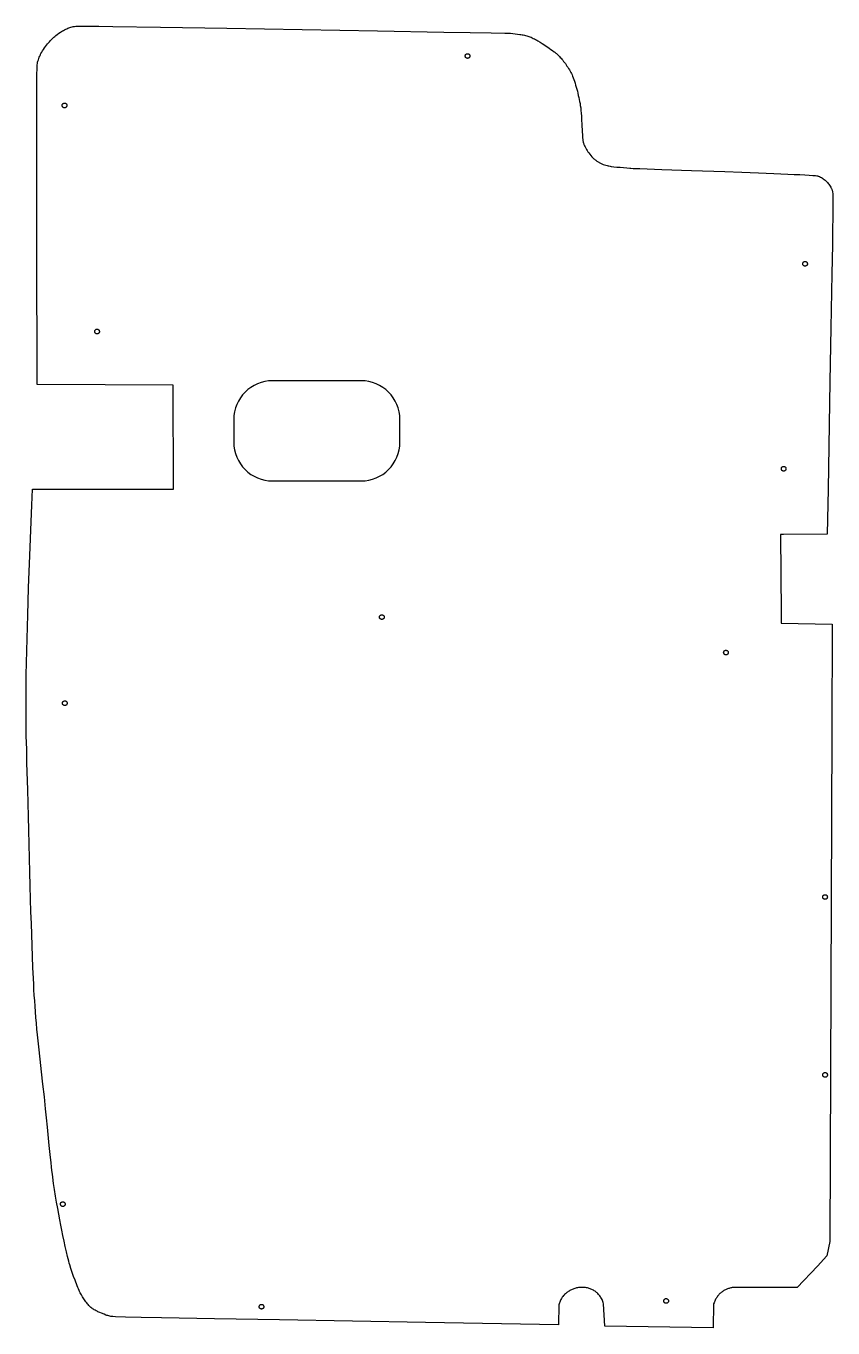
# Model space of a CAD drawing. Extents: x 573 to 5238, y 576 to 6638.
# Drawn here: x 4554 to 5238, y 2790 to 3894 of the extents above; entities that cross this region are included whole.
import ezdxf

# ---------------------------------------------------------------- set-up
doc = ezdxf.new("R2010")
doc.units = 0
doc.layers.add('Default Layer', color=1, linetype='CONTINUOUS')

msp = doc.modelspace()

# ---------------------------------------------------------------- linework, layer by layer
at = {"layer": 'Default Layer'}
for points in [[(5154.3, 2824), (5153.6, 2824), (5152.9, 2823.9), (5152.2, 2823.8), (5151.6, 2823.7), (5150.9, 2823.5), (5150.2, 2823.3), (5149.6, 2823.1), (5148.9, 2822.9), (5148.3, 2822.6), (5147.7, 2822.4), (5147, 2822.1), (5146.4, 2821.7), (5145.8, 2821.4), (5145.2, 2821), (5144.6, 2820.6), (5144.1, 2820.2), (5143.5, 2819.7), (5142.9, 2819.3), (5142.4, 2818.8), (5141.9, 2818.3), (5141.4, 2817.7), (5140.9, 2817.1), (5140.4, 2816.6), (5140, 2815.9), (5139.5, 2815.3), (5139.1, 2814.7), (5138.7, 2814), (5138.4, 2813.3), (5138, 2812.5), (5137.7, 2811.8), (5137.4, 2811), (5137.1, 2810.2), (5136.7, 2789.7), (5044.7, 2791.3), (5043.8, 2810.3), (5043.5, 2811.2), (5043.1, 2812.2), (5042.8, 2813), (5042.4, 2813.9), (5042, 2814.7), (5041.5, 2815.5), (5041, 2816.2), (5040.5, 2816.9), (5040, 2817.6), (5039.5, 2818.2), (5038.9, 2818.8), (5038.3, 2819.4), (5037.7, 2819.9), (5037.1, 2820.4), (5036.5, 2820.9), (5035.8, 2821.3), (5035.1, 2821.7), (5034.4, 2822.1), (5033.7, 2822.4), (5033, 2822.7), (5032.3, 2823), (5031.6, 2823.2), (5030.8, 2823.5), (5030.1, 2823.6), (5029.3, 2823.8), (5028.5, 2823.9), (5027.8, 2824), (5027, 2824.1), (5026.2, 2824.1), (5025.5, 2824.1), (5024.7, 2824.1), (5023.9, 2824.1), (5023.1, 2824), (5022.4, 2823.9), (5021.6, 2823.7), (5020.8, 2823.6), (5020.1, 2823.4), (5019.3, 2823.2), (5018.6, 2823), (5017.9, 2822.7), (5017.1, 2822.4), (5016.4, 2822.1), (5015.7, 2821.8), (5015, 2821.4), (5014.4, 2821), (5013.7, 2820.6), (5013.1, 2820.2), (5012.5, 2819.7), (5011.9, 2819.2), (5011.3, 2818.7), (5010.7, 2818.2), (5010.2, 2817.6), (5009.7, 2817.1), (5009.2, 2816.5), (5008.7, 2815.9), (5008.3, 2815.2), (5007.9, 2814.6), (5007.5, 2813.9), (5007.1, 2813.2), (5006.8, 2812.5), (5006.5, 2811.7), (5006.3, 2811), (5006, 2810.2), (5005.9, 2809.4), (5005.6, 2792.3), (4892.6, 2794.3), (4768.9, 2796.5), (4713.7, 2797.5), (4668.7, 2798.4), (4651.4, 2798.7), (4638.2, 2799), (4629.8, 2799.2), (4627.5, 2799.3), (4626.6, 2799.3), (4625.7, 2799.5), (4624.9, 2799.7), (4624.1, 2799.9), (4623.3, 2800.2), (4622.4, 2800.4), (4621.6, 2800.7), (4620, 2801.4), (4617.9, 2802.2), (4616.4, 2802.8), (4614.9, 2803.5), (4614.1, 2803.9), (4613.3, 2804.3), (4612.5, 2804.7), (4611.7, 2805.1), (4611, 2805.6), (4610.2, 2806), (4609.6, 2806.5), (4608.9, 2807), (4608.3, 2807.6), (4607.7, 2808.2), (4607.1, 2808.8), (4606.5, 2809.5), (4605.9, 2810.2), (4605.3, 2811), (4604.7, 2811.8), (4604.1, 2812.6), (4603.5, 2813.5), (4602.9, 2814.3), (4602.4, 2815.2), (4601.8, 2816.1), (4600.8, 2817.9), (4599.8, 2819.6), (4599.3, 2820.6), (4598.8, 2821.6), (4598.3, 2822.8), (4597.7, 2824.1), (4597.2, 2825.5), (4596.6, 2827), (4596, 2828.5), (4595.4, 2830.1), (4594.2, 2833.4), (4593, 2836.7), (4592, 2840), (4591, 2843.1), (4590.5, 2844.7), (4590.1, 2846.4), (4589.6, 2848.3), (4589.1, 2850.2), (4588.1, 2854.4), (4587.1, 2858.8), (4586.1, 2863.3), (4585.1, 2868), (4584.2, 2872.5), (4583.3, 2876.9), (4582.5, 2881.3), (4581.6, 2886.1), (4580.7, 2891.1), (4579.8, 2896.3), (4578.9, 2901.6), (4578, 2907), (4577.2, 2912.3), (4576.5, 2917.5), (4576.2, 2920.2), (4575.8, 2923.1), (4575.4, 2926.2), (4575.1, 2929.6), (4574.3, 2936.7), (4573.6, 2944.3), (4572, 2960.1), (4571.2, 2967.9), (4570.5, 2975.4), (4569.4, 2985.8), (4568.2, 2996.3), (4567, 3006.9), (4565.8, 3017.5), (4564.6, 3028), (4564.1, 3033.1), (4563.6, 3038.2), (4563.1, 3043.2), (4562.6, 3048.2), (4562.2, 3053), (4561.8, 3057.8), (4561.5, 3062.5), (4561.2, 3067.1), (4560.9, 3071.8), (4560.6, 3076.5), (4560.4, 3081.2), (4560.2, 3085.9), (4559.7, 3095.3), (4559.4, 3104.6), (4559, 3114), (4558.4, 3132.8), (4558, 3142.6), (4557.7, 3153.3), (4557.4, 3164.5), (4557.1, 3176.1), (4556.5, 3200), (4556.2, 3211.8), (4555.9, 3223.3), (4555.6, 3234.6), (4555.3, 3246.1), (4554.6, 3269), (4554.4, 3280.4), (4554.1, 3291.5), (4554, 3297), (4553.9, 3302.4), (4553.9, 3307.6), (4553.9, 3312.8), (4553.9, 3317.9), (4553.9, 3323), (4553.9, 3328.1), (4554, 3333.3), (4554.1, 3343.5), (4554.3, 3353.7), (4554.5, 3363.9), (4554.7, 3374.1), (4555.3, 3394.5), (4555.6, 3405.5), (4556, 3417.7), (4556.5, 3430.9), (4557.1, 3444.7), (4558.2, 3473.3), (4558.8, 3487.5), (4559.3, 3501.1), (4678.8, 3501.1), (4678.6, 3589.2), (4563.2, 3589.6), (4563.2, 3627.1), (4563.1, 3669.7), (4563.1, 3757.9), (4563, 3797.4), (4563.1, 3829.8), (4563.1, 3842.3), (4563.1, 3851.9), (4563.2, 3858.1), (4563.2, 3859.9), (4563.3, 3860.7), (4563.5, 3861.8), (4563.7, 3862.9), (4564, 3864), (4564.3, 3865.1), (4564.7, 3866.1), (4565.1, 3867.2), (4565.5, 3868.2), (4566, 3869.3), (4566.2, 3869.8), (4566.5, 3870.3), (4567.2, 3871.5), (4567.9, 3872.7), (4568.7, 3873.9), (4569.6, 3875.1), (4570.4, 3876.3), (4571.3, 3877.4), (4572.1, 3878.5), (4572.9, 3879.4), (4573.7, 3880.4), (4574.6, 3881.4), (4575.4, 3882.3), (4576.4, 3883.2), (4577.3, 3884.1), (4578.2, 3884.9), (4579.2, 3885.7), (4580.4, 3886.5), (4581.7, 3887.5), (4583.2, 3888.5), (4584, 3889), (4584.9, 3889.5), (4585.7, 3890), (4586.6, 3890.5), (4587.5, 3890.9), (4588.4, 3891.4), (4589.3, 3891.8), (4590.2, 3892.2), (4591.1, 3892.5), (4592, 3892.8), (4592.9, 3893), (4593.9, 3893.2), (4594.9, 3893.3), (4596, 3893.5), (4597.1, 3893.5), (4598.3, 3893.6), (4599.5, 3893.6), (4600.8, 3893.7), (4603.3, 3893.7), (4605.8, 3893.6), (4608.3, 3893.6), (4610.8, 3893.6), (4615.7, 3893.6), (4627.6, 3893.4), (4668, 3892.8), (4724.1, 3891.8), (4788.1, 3890.8), (4852.1, 3889.6), (4908.1, 3888.6), (4930.7, 3888.2), (4948.3, 3887.9), (4960, 3887.6), (4963.3, 3887.5), (4964.8, 3887.5), (4968.7, 3887.1), (4970.7, 3886.9), (4972.7, 3886.6), (4973.6, 3886.5), (4974.6, 3886.3), (4975.6, 3886.1), (4976.6, 3885.9), (4977.5, 3885.7), (4978.5, 3885.4), (4979.4, 3885.1), (4980.3, 3884.8), (4981.3, 3884.5), (4982.2, 3884.1), (4983.2, 3883.6), (4984.1, 3883.2), (4985.1, 3882.7), (4986, 3882.2), (4987, 3881.6), (4987.9, 3881.1), (4989.8, 3880), (4991.5, 3878.9), (4994.7, 3876.8), (4997.6, 3874.9), (4999, 3873.9), (5000.5, 3873), (5001.8, 3871.9), (5002.5, 3871.4), (5003.2, 3870.8), (5003.9, 3870.3), (5004.5, 3869.7), (5005.1, 3869.1), (5005.7, 3868.5), (5006.4, 3867.9), (5007, 3867.1), (5007.7, 3866.4), (5008.4, 3865.5), (5009.1, 3864.7), (5009.8, 3863.7), (5010.6, 3862.8), (5011.3, 3861.8), (5012, 3860.8), (5012.7, 3859.7), (5013.4, 3858.7), (5014.1, 3857.6), (5014.7, 3856.6), (5015.3, 3855.5), (5015.9, 3854.4), (5016.4, 3853.4), (5017, 3852.3), (5017.5, 3851.1), (5018, 3849.7), (5018.5, 3848.3), (5019, 3846.8), (5019.5, 3845.2), (5020, 3843.6), (5020.5, 3841.9), (5021, 3840.2), (5021.5, 3838.4), (5021.9, 3836.7), (5022.3, 3834.9), (5022.7, 3833.1), (5023.1, 3831.4), (5023.4, 3829.7), (5023.8, 3828.1), (5023.9, 3827.2), (5024, 3826.3), (5024.3, 3824.3), (5024.5, 3822.1), (5024.7, 3819.8), (5024.9, 3817.3), (5025.1, 3814.8), (5025.3, 3809.7), (5025.6, 3804.9), (5025.8, 3800.7), (5025.9, 3799), (5026.1, 3797.5), (5026.2, 3796.4), (5026.3, 3795.9), (5026.3, 3795.6), (5026.5, 3795), (5026.7, 3794.5), (5027.1, 3793.3), (5027.5, 3792.2), (5028, 3791.2), (5028.6, 3790.1), (5029.2, 3789.1), (5029.8, 3788.1), (5030.4, 3787.1), (5031.2, 3786.1), (5032, 3785), (5033, 3783.9), (5033.9, 3782.8), (5035, 3781.7), (5035.5, 3781.2), (5036, 3780.7), (5036.5, 3780.3), (5037.1, 3779.9), (5037.6, 3779.5), (5038.1, 3779.1), (5038.6, 3778.8), (5039.1, 3778.5), (5039.6, 3778.2), (5040.1, 3777.9), (5040.6, 3777.6), (5041.2, 3777.3), (5042.3, 3776.9), (5043.4, 3776.4), (5044.5, 3776), (5045.7, 3775.7), (5046.8, 3775.4), (5047.5, 3775.2), (5048.3, 3775.1), (5049.2, 3774.9), (5050.2, 3774.7), (5052.5, 3774.4), (5055.1, 3774.1), (5057.9, 3773.9), (5060.7, 3773.6), (5063.4, 3773.3), (5065.9, 3773.1), (5066.9, 3773.1), (5068.7, 3773), (5074.4, 3772.8), (5093, 3772.1), (5118.2, 3771.3), (5146.6, 3770.3), (5161.1, 3769.8), (5175, 3769.2), (5188.2, 3768.7), (5200, 3768.2), (5205.3, 3767.9), (5210.1, 3767.7), (5214.4, 3767.5), (5218.1, 3767.2), (5221.2, 3767), (5223.5, 3766.8), (5224.5, 3766.7), (5225.2, 3766.6), (5225.7, 3766.5), (5226, 3766.4), (5226.9, 3766), (5227.7, 3765.6), (5228.5, 3765.1), (5229.3, 3764.6), (5230.1, 3764.1), (5230.9, 3763.5), (5231.6, 3762.9), (5232.3, 3762.3), (5233, 3761.6), (5233.7, 3760.9), (5234.3, 3760.2), (5234.9, 3759.5), (5235.4, 3758.7), (5236, 3757.9), (5236.4, 3757.1), (5236.9, 3756.3), (5237, 3755.9), (5237.2, 3755.4), (5237.4, 3755), (5237.5, 3754.5), (5237.7, 3754.1), (5237.8, 3753.6), (5238, 3752.7), (5238.1, 3751.7), (5238.2, 3750.7), (5238.3, 3749.7), (5238.3, 3748.6), (5238.3, 3747.6), (5238.3, 3746.5), (5238.2, 3744.4), (5238.2, 3742.4), (5238.2, 3741.3), (5238.2, 3740.3), (5238.2, 3738.4), (5238.2, 3736.5), (5238.2, 3732.6), (5238, 3720.4), (5237.8, 3708.1), (5237.4, 3683.6), (5236.5, 3637.9), (5235.7, 3592.3), (5234.1, 3500.9), (5233.4, 3462.7), (5196.4, 3462.4), (5193.9, 3462.4), (5194.3, 3395.4), (5194.3, 3388.4), (5194.3, 3387.3), (5194.4, 3387.3), (5237.6, 3386.6), (5237.2, 3295.4), (5235.5, 2862.9), (5233.1, 2851), (5225.2, 2842.2), (5208, 2824), (5156.1, 2824), (5154.3, 2824)], [(4930.4, 3868.2), (4930.3, 3868), (4930.3, 3867.8), (4930.3, 3867.7), (4930.2, 3867.5), (4930.1, 3867.3), (4930, 3867.1), (4929.9, 3867), (4929.8, 3866.8), (4929.6, 3866.7), (4929.5, 3866.6), (4929.3, 3866.5), (4929.1, 3866.4), (4928.9, 3866.3), (4928.8, 3866.3), (4928.6, 3866.3), (4928.4, 3866.2), (4928.1, 3866.3), (4927.9, 3866.3), (4927.8, 3866.3), (4927.6, 3866.4), (4927.4, 3866.5), (4927.2, 3866.6), (4927.1, 3866.7), (4926.9, 3866.8), (4926.8, 3867), (4926.7, 3867.1), (4926.6, 3867.3), (4926.5, 3867.5), (4926.4, 3867.7), (4926.4, 3867.8), (4926.4, 3868), (4926.4, 3868.2), (4926.4, 3868.4), (4926.4, 3868.6), (4926.4, 3868.8), (4926.5, 3869), (4926.6, 3869.2), (4926.7, 3869.4), (4926.8, 3869.5), (4926.9, 3869.7), (4927.1, 3869.8), (4927.2, 3869.9), (4927.4, 3870), (4927.6, 3870.1), (4927.8, 3870.2), (4927.9, 3870.2), (4928.1, 3870.2), (4928.4, 3870.2), (4928.6, 3870.2), (4928.8, 3870.2), (4928.9, 3870.2), (4929.1, 3870.1), (4929.3, 3870), (4929.5, 3869.9), (4929.6, 3869.8), (4929.8, 3869.7), (4929.9, 3869.5), (4930, 3869.4), (4930.1, 3869.2), (4930.2, 3869), (4930.3, 3868.8), (4930.3, 3868.6), (4930.3, 3868.4), (4930.4, 3868.2)], [(4588.5, 3826.4), (4588.5, 3826.2), (4588.5, 3826), (4588.4, 3825.8), (4588.4, 3825.6), (4588.3, 3825.4), (4588.2, 3825.2), (4588.1, 3825.1), (4587.9, 3824.9), (4587.8, 3824.8), (4587.6, 3824.7), (4587.5, 3824.6), (4587.3, 3824.5), (4587.1, 3824.4), (4586.9, 3824.4), (4586.7, 3824.4), (4586.5, 3824.4), (4586.3, 3824.4), (4586.1, 3824.4), (4585.9, 3824.4), (4585.7, 3824.5), (4585.6, 3824.6), (4585.4, 3824.7), (4585.2, 3824.8), (4585.1, 3824.9), (4585, 3825.1), (4584.9, 3825.2), (4584.8, 3825.4), (4584.7, 3825.6), (4584.6, 3825.8), (4584.6, 3826), (4584.5, 3826.2), (4584.5, 3826.4), (4584.5, 3826.6), (4584.6, 3826.8), (4584.6, 3827), (4584.7, 3827.1), (4584.8, 3827.3), (4584.9, 3827.5), (4585, 3827.6), (4585.1, 3827.8), (4585.2, 3827.9), (4585.4, 3828), (4585.6, 3828.1), (4585.7, 3828.2), (4585.9, 3828.3), (4586.1, 3828.3), (4586.3, 3828.3), (4586.5, 3828.4), (4586.7, 3828.3), (4586.9, 3828.3), (4587.1, 3828.3), (4587.3, 3828.2), (4587.5, 3828.1), (4587.6, 3828), (4587.8, 3827.9), (4587.9, 3827.8), (4588.1, 3827.6), (4588.2, 3827.5), (4588.3, 3827.3), (4588.4, 3827.1), (4588.4, 3827), (4588.5, 3826.8), (4588.5, 3826.6), (4588.5, 3826.4)], [(5216.6, 3692), (5216.6, 3691.8), (5216.6, 3691.6), (5216.5, 3691.4), (5216.5, 3691.3), (5216.4, 3691.1), (5216.3, 3690.9), (5216.2, 3690.8), (5216, 3690.6), (5215.9, 3690.5), (5215.7, 3690.4), (5215.6, 3690.3), (5215.4, 3690.2), (5215.2, 3690.1), (5215, 3690.1), (5214.8, 3690), (5214.6, 3690), (5214.4, 3690), (5214.2, 3690.1), (5214, 3690.1), (5213.8, 3690.2), (5213.7, 3690.3), (5213.5, 3690.4), (5213.3, 3690.5), (5213.2, 3690.6), (5213.1, 3690.8), (5213, 3690.9), (5212.9, 3691.1), (5212.8, 3691.3), (5212.7, 3691.4), (5212.7, 3691.6), (5212.6, 3691.8), (5212.6, 3692), (5212.6, 3692.2), (5212.7, 3692.4), (5212.7, 3692.6), (5212.8, 3692.8), (5212.9, 3693), (5213, 3693.2), (5213.1, 3693.3), (5213.2, 3693.4), (5213.3, 3693.6), (5213.5, 3693.7), (5213.7, 3693.8), (5213.8, 3693.9), (5214, 3693.9), (5214.2, 3694), (5214.4, 3694), (5214.6, 3694), (5214.8, 3694), (5215, 3694), (5215.2, 3693.9), (5215.4, 3693.9), (5215.6, 3693.8), (5215.7, 3693.7), (5215.9, 3693.6), (5216, 3693.4), (5216.2, 3693.3), (5216.3, 3693.2), (5216.4, 3693), (5216.5, 3692.8), (5216.5, 3692.6), (5216.6, 3692.4), (5216.6, 3692.2), (5216.6, 3692)], [(4616.1, 3634.6), (4616.1, 3634.4), (4616.1, 3634.2), (4616, 3634), (4615.9, 3633.9), (4615.9, 3633.7), (4615.8, 3633.5), (4615.6, 3633.4), (4615.5, 3633.2), (4615.4, 3633.1), (4615.2, 3633), (4615.1, 3632.9), (4614.9, 3632.8), (4614.7, 3632.7), (4614.5, 3632.7), (4614.3, 3632.7), (4614.1, 3632.6), (4613.9, 3632.7), (4613.7, 3632.7), (4613.5, 3632.7), (4613.3, 3632.8), (4613.1, 3632.9), (4613, 3633), (4612.8, 3633.1), (4612.7, 3633.2), (4612.6, 3633.4), (4612.4, 3633.5), (4612.3, 3633.7), (4612.3, 3633.9), (4612.2, 3634), (4612.1, 3634.2), (4612.1, 3634.4), (4612.1, 3634.6), (4612.1, 3634.8), (4612.1, 3635), (4612.2, 3635.2), (4612.3, 3635.4), (4612.3, 3635.6), (4612.4, 3635.8), (4612.6, 3635.9), (4612.7, 3636.1), (4612.8, 3636.2), (4613, 3636.3), (4613.1, 3636.4), (4613.3, 3636.5), (4613.5, 3636.6), (4613.7, 3636.6), (4613.9, 3636.6), (4614.1, 3636.6), (4614.3, 3636.6), (4614.5, 3636.6), (4614.7, 3636.6), (4614.9, 3636.5), (4615.1, 3636.4), (4615.2, 3636.3), (4615.4, 3636.2), (4615.5, 3636.1), (4615.6, 3635.9), (4615.8, 3635.8), (4615.9, 3635.6), (4615.9, 3635.4), (4616, 3635.2), (4616.1, 3635), (4616.1, 3634.8), (4616.1, 3634.6)], [(5198.5, 3518.2), (5198.4, 3518), (5198.4, 3517.8), (5198.4, 3517.6), (5198.3, 3517.4), (5198.2, 3517.3), (5198.1, 3517.1), (5198, 3516.9), (5197.9, 3516.8), (5197.7, 3516.7), (5197.6, 3516.6), (5197.4, 3516.5), (5197.2, 3516.4), (5197, 3516.3), (5196.9, 3516.2), (5196.7, 3516.2), (5196.5, 3516.2), (5196.2, 3516.2), (5196, 3516.2), (5195.9, 3516.3), (5195.7, 3516.4), (5195.5, 3516.5), (5195.3, 3516.6), (5195.2, 3516.7), (5195, 3516.8), (5194.9, 3516.9), (5194.8, 3517.1), (5194.7, 3517.3), (5194.6, 3517.4), (5194.5, 3517.6), (5194.5, 3517.8), (5194.5, 3518), (5194.5, 3518.2), (5194.5, 3518.4), (5194.5, 3518.6), (5194.5, 3518.8), (5194.6, 3519), (5194.7, 3519.2), (5194.8, 3519.3), (5194.9, 3519.5), (5195, 3519.6), (5195.2, 3519.8), (5195.3, 3519.9), (5195.5, 3520), (5195.7, 3520.1), (5195.9, 3520.1), (5196, 3520.2), (5196.2, 3520.2), (5196.5, 3520.2), (5196.7, 3520.2), (5196.9, 3520.2), (5197, 3520.1), (5197.2, 3520.1), (5197.4, 3520), (5197.6, 3519.9), (5197.7, 3519.8), (5197.9, 3519.6), (5198, 3519.5), (5198.1, 3519.3), (5198.2, 3519.2), (5198.3, 3519), (5198.4, 3518.8), (5198.4, 3518.6), (5198.4, 3518.4), (5198.5, 3518.2)], [(4857.7, 3392.5), (4857.7, 3392.3), (4857.6, 3392.1), (4857.6, 3391.9), (4857.5, 3391.7), (4857.4, 3391.5), (4857.3, 3391.4), (4857.2, 3391.2), (4857.1, 3391.1), (4856.9, 3390.9), (4856.8, 3390.8), (4856.6, 3390.7), (4856.4, 3390.6), (4856.3, 3390.6), (4856.1, 3390.5), (4855.9, 3390.5), (4855.7, 3390.5), (4855.5, 3390.5), (4855.3, 3390.5), (4855.1, 3390.6), (4854.9, 3390.6), (4854.7, 3390.7), (4854.5, 3390.8), (4854.4, 3390.9), (4854.2, 3391.1), (4854.1, 3391.2), (4854, 3391.4), (4853.9, 3391.5), (4853.8, 3391.7), (4853.8, 3391.9), (4853.7, 3392.1), (4853.7, 3392.3), (4853.7, 3392.5), (4853.7, 3392.7), (4853.7, 3392.9), (4853.8, 3393.1), (4853.8, 3393.3), (4853.9, 3393.4), (4854, 3393.6), (4854.1, 3393.8), (4854.2, 3393.9), (4854.4, 3394), (4854.5, 3394.1), (4854.7, 3394.2), (4854.9, 3394.3), (4855.1, 3394.4), (4855.3, 3394.4), (4855.5, 3394.5), (4855.7, 3394.5), (4855.9, 3394.5), (4856.1, 3394.4), (4856.3, 3394.4), (4856.4, 3394.3), (4856.6, 3394.2), (4856.8, 3394.1), (4856.9, 3394), (4857.1, 3393.9), (4857.2, 3393.8), (4857.3, 3393.6), (4857.4, 3393.4), (4857.5, 3393.3), (4857.6, 3393.1), (4857.6, 3392.9), (4857.7, 3392.7), (4857.7, 3392.5)], [(5149.5, 3362.4), (5149.5, 3362.2), (5149.5, 3362), (5149.4, 3361.8), (5149.4, 3361.6), (5149.3, 3361.5), (5149.2, 3361.3), (5149.1, 3361.1), (5148.9, 3361), (5148.8, 3360.9), (5148.6, 3360.8), (5148.5, 3360.7), (5148.3, 3360.6), (5148.1, 3360.5), (5147.9, 3360.5), (5147.7, 3360.4), (5147.5, 3360.4), (5147.3, 3360.4), (5147.1, 3360.5), (5146.9, 3360.5), (5146.7, 3360.6), (5146.6, 3360.7), (5146.4, 3360.8), (5146.2, 3360.9), (5146.1, 3361), (5146, 3361.1), (5145.9, 3361.3), (5145.8, 3361.5), (5145.7, 3361.6), (5145.6, 3361.8), (5145.6, 3362), (5145.5, 3362.2), (5145.5, 3362.4), (5145.5, 3362.6), (5145.6, 3362.8), (5145.6, 3363), (5145.7, 3363.2), (5145.8, 3363.4), (5145.9, 3363.5), (5146, 3363.7), (5146.1, 3363.8), (5146.2, 3364), (5146.4, 3364.1), (5146.6, 3364.2), (5146.7, 3364.3), (5146.9, 3364.3), (5147.1, 3364.4), (5147.3, 3364.4), (5147.5, 3364.4), (5147.7, 3364.4), (5147.9, 3364.4), (5148.1, 3364.3), (5148.3, 3364.3), (5148.5, 3364.2), (5148.6, 3364.1), (5148.8, 3364), (5148.9, 3363.8), (5149.1, 3363.7), (5149.2, 3363.5), (5149.3, 3363.4), (5149.4, 3363.2), (5149.4, 3363), (5149.5, 3362.8), (5149.5, 3362.6), (5149.5, 3362.4)], [(4588.8, 3319.5), (4588.8, 3319.3), (4588.7, 3319.1), (4588.7, 3318.9), (4588.6, 3318.7), (4588.5, 3318.5), (4588.4, 3318.4), (4588.3, 3318.2), (4588.2, 3318.1), (4588.1, 3317.9), (4587.9, 3317.8), (4587.7, 3317.7), (4587.6, 3317.6), (4587.4, 3317.6), (4587.2, 3317.5), (4587, 3317.5), (4586.8, 3317.5), (4586.6, 3317.5), (4586.4, 3317.5), (4586.2, 3317.6), (4586, 3317.6), (4585.8, 3317.7), (4585.7, 3317.8), (4585.5, 3317.9), (4585.4, 3318.1), (4585.2, 3318.2), (4585.1, 3318.4), (4585, 3318.5), (4584.9, 3318.7), (4584.9, 3318.9), (4584.8, 3319.1), (4584.8, 3319.3), (4584.8, 3319.5), (4584.8, 3319.7), (4584.8, 3319.9), (4584.9, 3320.1), (4584.9, 3320.3), (4585, 3320.4), (4585.1, 3320.6), (4585.2, 3320.8), (4585.4, 3320.9), (4585.5, 3321), (4585.7, 3321.1), (4585.8, 3321.2), (4586, 3321.3), (4586.2, 3321.4), (4586.4, 3321.4), (4586.6, 3321.5), (4586.8, 3321.5), (4587, 3321.5), (4587.2, 3321.4), (4587.4, 3321.4), (4587.6, 3321.3), (4587.7, 3321.2), (4587.9, 3321.1), (4588.1, 3321), (4588.2, 3320.9), (4588.3, 3320.8), (4588.4, 3320.6), (4588.5, 3320.4), (4588.6, 3320.3), (4588.7, 3320.1), (4588.7, 3319.9), (4588.8, 3319.7), (4588.8, 3319.5)], [(5233.6, 3155.1), (5233.6, 3154.9), (5233.5, 3154.7), (5233.5, 3154.6), (5233.4, 3154.4), (5233.3, 3154.2), (5233.2, 3154), (5233.1, 3153.9), (5233, 3153.7), (5232.9, 3153.6), (5232.7, 3153.5), (5232.5, 3153.4), (5232.4, 3153.3), (5232.2, 3153.2), (5232, 3153.2), (5231.8, 3153.2), (5231.6, 3153.1), (5231.4, 3153.2), (5231.2, 3153.2), (5231, 3153.2), (5230.8, 3153.3), (5230.6, 3153.4), (5230.5, 3153.5), (5230.3, 3153.6), (5230.2, 3153.7), (5230, 3153.9), (5229.9, 3154), (5229.8, 3154.2), (5229.7, 3154.4), (5229.7, 3154.6), (5229.6, 3154.7), (5229.6, 3154.9), (5229.6, 3155.1), (5229.6, 3155.4), (5229.6, 3155.5), (5229.7, 3155.7), (5229.7, 3155.9), (5229.8, 3156.1), (5229.9, 3156.3), (5230, 3156.4), (5230.2, 3156.6), (5230.3, 3156.7), (5230.5, 3156.8), (5230.6, 3156.9), (5230.8, 3157), (5231, 3157.1), (5231.2, 3157.1), (5231.4, 3157.1), (5231.6, 3157.1), (5231.8, 3157.1), (5232, 3157.1), (5232.2, 3157.1), (5232.4, 3157), (5232.5, 3156.9), (5232.7, 3156.8), (5232.9, 3156.7), (5233, 3156.6), (5233.1, 3156.4), (5233.2, 3156.3), (5233.3, 3156.1), (5233.4, 3155.9), (5233.5, 3155.7), (5233.5, 3155.5), (5233.6, 3155.4), (5233.6, 3155.1)], [(5233.6, 3004.3), (5233.6, 3004.1), (5233.6, 3003.9), (5233.5, 3003.7), (5233.5, 3003.5), (5233.4, 3003.3), (5233.3, 3003.2), (5233.2, 3003), (5233, 3002.9), (5232.9, 3002.7), (5232.7, 3002.6), (5232.6, 3002.5), (5232.4, 3002.5), (5232.2, 3002.4), (5232, 3002.3), (5231.8, 3002.3), (5231.6, 3002.3), (5231.4, 3002.3), (5231.2, 3002.3), (5231, 3002.4), (5230.9, 3002.5), (5230.7, 3002.5), (5230.5, 3002.6), (5230.4, 3002.7), (5230.2, 3002.9), (5230.1, 3003), (5230, 3003.2), (5229.9, 3003.3), (5229.8, 3003.5), (5229.7, 3003.7), (5229.7, 3003.9), (5229.6, 3004.1), (5229.6, 3004.3), (5229.6, 3004.5), (5229.7, 3004.7), (5229.7, 3004.9), (5229.8, 3005.1), (5229.9, 3005.2), (5230, 3005.4), (5230.1, 3005.6), (5230.2, 3005.7), (5230.4, 3005.8), (5230.5, 3006), (5230.7, 3006.1), (5230.9, 3006.1), (5231, 3006.2), (5231.2, 3006.3), (5231.4, 3006.3), (5231.6, 3006.3), (5231.8, 3006.3), (5232, 3006.3), (5232.2, 3006.2), (5232.4, 3006.1), (5232.6, 3006.1), (5232.7, 3006), (5232.9, 3005.8), (5233, 3005.7), (5233.2, 3005.6), (5233.3, 3005.4), (5233.4, 3005.2), (5233.5, 3005.1), (5233.5, 3004.9), (5233.6, 3004.7), (5233.6, 3004.5), (5233.6, 3004.3)], [(4587, 2894.7), (4587, 2894.5), (4587, 2894.3), (4587, 2894.1), (4586.9, 2894), (4586.8, 2893.8), (4586.7, 2893.6), (4586.6, 2893.5), (4586.5, 2893.3), (4586.3, 2893.2), (4586.2, 2893.1), (4586, 2893), (4585.8, 2892.9), (4585.6, 2892.8), (4585.4, 2892.8), (4585.3, 2892.8), (4585, 2892.7), (4584.8, 2892.8), (4584.6, 2892.8), (4584.5, 2892.8), (4584.3, 2892.9), (4584.1, 2893), (4583.9, 2893.1), (4583.8, 2893.2), (4583.6, 2893.3), (4583.5, 2893.5), (4583.4, 2893.6), (4583.3, 2893.8), (4583.2, 2894), (4583.1, 2894.1), (4583.1, 2894.3), (4583.1, 2894.5), (4583, 2894.7), (4583.1, 2894.9), (4583.1, 2895.1), (4583.1, 2895.3), (4583.2, 2895.5), (4583.3, 2895.7), (4583.4, 2895.9), (4583.5, 2896), (4583.6, 2896.2), (4583.8, 2896.3), (4583.9, 2896.4), (4584.1, 2896.5), (4584.3, 2896.6), (4584.5, 2896.7), (4584.6, 2896.7), (4584.8, 2896.7), (4585, 2896.7), (4585.3, 2896.7), (4585.4, 2896.7), (4585.6, 2896.7), (4585.8, 2896.6), (4586, 2896.5), (4586.2, 2896.4), (4586.3, 2896.3), (4586.5, 2896.2), (4586.6, 2896), (4586.7, 2895.9), (4586.8, 2895.7), (4586.9, 2895.5), (4587, 2895.3), (4587, 2895.1), (4587, 2894.9), (4587, 2894.7)], [(4755.6, 2807.7), (4755.6, 2807.5), (4755.6, 2807.3), (4755.5, 2807.1), (4755.4, 2806.9), (4755.4, 2806.8), (4755.3, 2806.6), (4755.1, 2806.4), (4755, 2806.3), (4754.9, 2806.2), (4754.7, 2806.1), (4754.6, 2806), (4754.4, 2805.9), (4754.2, 2805.8), (4754, 2805.8), (4753.8, 2805.7), (4753.6, 2805.7), (4753.4, 2805.7), (4753.2, 2805.8), (4753, 2805.8), (4752.8, 2805.9), (4752.6, 2806), (4752.5, 2806.1), (4752.3, 2806.2), (4752.2, 2806.3), (4752.1, 2806.4), (4751.9, 2806.6), (4751.8, 2806.8), (4751.8, 2806.9), (4751.7, 2807.1), (4751.6, 2807.3), (4751.6, 2807.5), (4751.6, 2807.7), (4751.6, 2807.9), (4751.6, 2808.1), (4751.7, 2808.3), (4751.8, 2808.5), (4751.8, 2808.7), (4751.9, 2808.8), (4752.1, 2809), (4752.2, 2809.1), (4752.3, 2809.3), (4752.5, 2809.4), (4752.6, 2809.5), (4752.8, 2809.6), (4753, 2809.6), (4753.2, 2809.7), (4753.4, 2809.7), (4753.6, 2809.7), (4753.8, 2809.7), (4754, 2809.7), (4754.2, 2809.6), (4754.4, 2809.6), (4754.6, 2809.5), (4754.7, 2809.4), (4754.9, 2809.3), (4755, 2809.1), (4755.1, 2809), (4755.3, 2808.8), (4755.4, 2808.7), (4755.4, 2808.5), (4755.5, 2808.3), (4755.6, 2808.1), (4755.6, 2807.9), (4755.6, 2807.7)], [(5098.7, 2812.6), (5098.7, 2812.4), (5098.7, 2812.2), (5098.7, 2812), (5098.6, 2811.8), (5098.5, 2811.6), (5098.4, 2811.5), (5098.3, 2811.3), (5098.2, 2811.2), (5098, 2811), (5097.9, 2810.9), (5097.7, 2810.8), (5097.5, 2810.7), (5097.3, 2810.7), (5097.1, 2810.6), (5096.9, 2810.6), (5096.7, 2810.6), (5096.5, 2810.6), (5096.3, 2810.6), (5096.1, 2810.7), (5096, 2810.7), (5095.8, 2810.8), (5095.6, 2810.9), (5095.5, 2811), (5095.3, 2811.2), (5095.2, 2811.3), (5095.1, 2811.5), (5095, 2811.6), (5094.9, 2811.8), (5094.8, 2812), (5094.8, 2812.2), (5094.8, 2812.4), (5094.7, 2812.6), (5094.8, 2812.8), (5094.8, 2813), (5094.8, 2813.2), (5094.9, 2813.4), (5095, 2813.5), (5095.1, 2813.7), (5095.2, 2813.9), (5095.3, 2814), (5095.5, 2814.1), (5095.6, 2814.2), (5095.8, 2814.3), (5096, 2814.4), (5096.1, 2814.5), (5096.3, 2814.6), (5096.5, 2814.6), (5096.7, 2814.6), (5096.9, 2814.6), (5097.1, 2814.6), (5097.3, 2814.5), (5097.5, 2814.4), (5097.7, 2814.3), (5097.9, 2814.2), (5098, 2814.1), (5098.2, 2814), (5098.3, 2813.9), (5098.4, 2813.7), (5098.5, 2813.5), (5098.6, 2813.4), (5098.7, 2813.2), (5098.7, 2813), (5098.7, 2812.8), (5098.7, 2812.6)]]:
    msp.add_lwpolyline(points, close=True, dxfattribs=at)
msp.add_lwpolyline([(4730, 3540.9, 0.414082), (4763, 3507.9), (4838, 3507.9, 0.414082), (4871, 3540.9), (4871, 3560, 0.414082), (4838, 3592.9), (4763, 3592.9, 0.414082), (4730, 3560), (4730, 3540.9)], format="xyb", close=True, dxfattribs=at)

doc.saveas('drawing.dxf')
